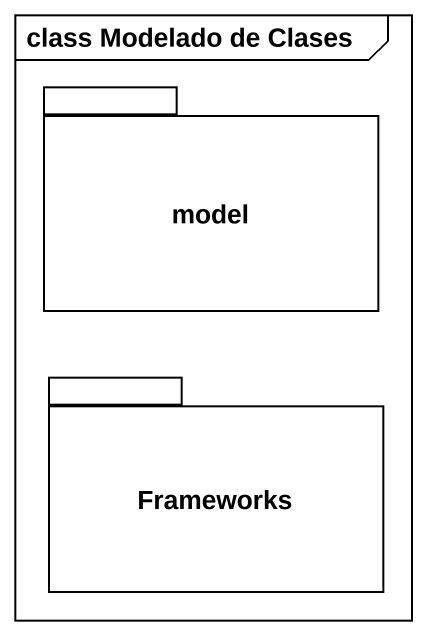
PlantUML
@startuml
mainframe class Modelado de Clases
package model {
}
package Frameworks {
}
@enduml
